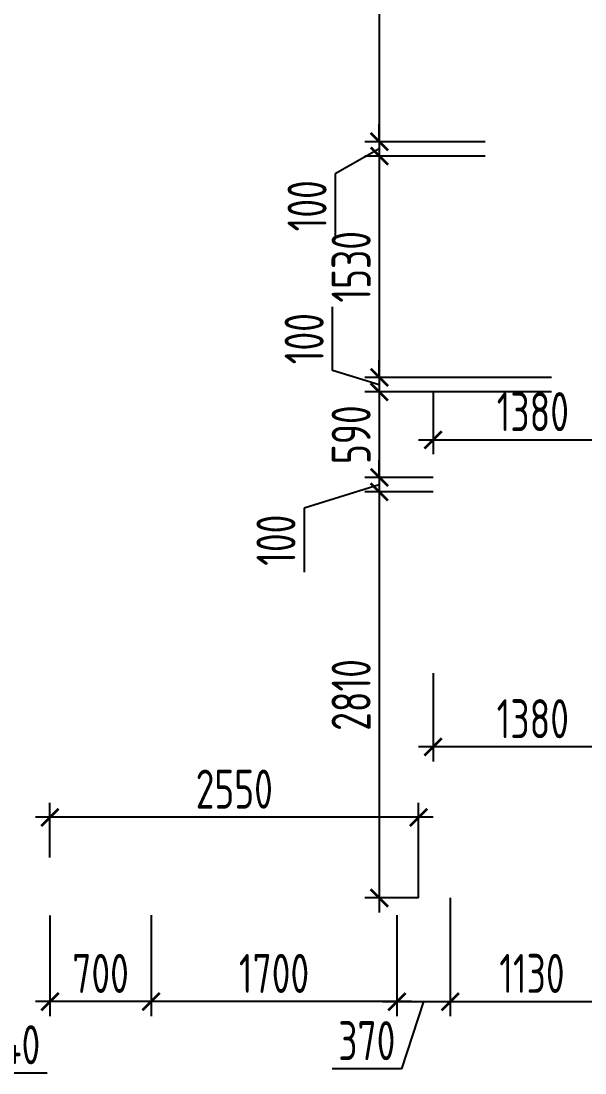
# Model space of a CAD drawing. Header units: millimetres. Extents: x -350007 to 536090, y -888 to 198380.
# Drawn here: x -200234 to -196333, y 117311 to 124585 of the extents above; entities that cross this region are included whole.
import ezdxf

# ---------------------------------------------------------------- set-up
doc = ezdxf.new("R2010")
doc.units = ezdxf.units.MM
doc.layers.add('АР_Размеры нов.', color=15, linetype='Continuous', lineweight=0)
doc.styles.add('ISOCPEUR', font='isocpeur.ttf', dxfattribs={"width": 0.7})
doc.dimstyles.new('R_100', dxfattribs={"dimtxt": 270, "dimasz": 120, "dimexe": 100, "dimexo": 0, "dimgap": 60, "dimtad": 1, "dimdec": 0, "dimrnd": 5, "dimzin": 0, "dimdsep": 46, "dimtxsty": 'ISOCPEUR', "dimblk": 'ARCHTICK', "dimcen": 0, "dimdle": 100, "dimclrd": 256, "dimclre": 256, "dimclrt": 256, "dimadec": 0, "dimazin": 0, "dimtfac": 2, "dimtdec": 0, "dimtofl": 0, "dimtmove": 1, "dimatfit": 3, "dimfxl": 1, "dimtvp": 3, "dimtolj": 1, "dimtzin": 0, "dimarcsym": 0})

# ---------------------------------------------------------------- blocks, each defined once
blk = doc.blocks.new('_ArchTick')
at = {"color": 0, "linetype": 'ByBlock', "const_width": 0.15}
blk.add_lwpolyline([(-0.5, -0.5), (0.5, 0.5)], dxfattribs=at)
blk = doc.blocks.new('*D2743')
at = {"layer": 'Defpoints', "color": 0, "ltscale": 100, "transparency": 16777216}
for p in [(-197265, 118400.7), (-196135, 118400.6), (-196135, 117804)]:
    blk.add_point(p, dxfattribs=at)
at = {"layer": 'АР_Размеры нов.', "lineweight": -2, "ltscale": 100, "transparency": 16777216}
for p, q in [((-197265, 118400.7), (-197265, 117704)), ((-196135, 118400.6), (-196135, 117704)), ((-197365, 117804), (-196035, 117804))]:
    blk.add_line(p, q, dxfattribs=at)
at = {"layer": 'АР_Размеры нов.', "lineweight": -2, "ltscale": 100, "transparency": 16777216, "xscale": 120, "yscale": 120, "zscale": 120, "rotation": 180}
blk.add_blockref('_ArchTick', (-197265, 117804), dxfattribs=at)
at = {"layer": 'АР_Размеры нов.', "lineweight": -2, "ltscale": 100, "transparency": 16777216, "xscale": 120, "yscale": 120, "zscale": 120}
blk.add_blockref('_ArchTick', (-196135, 117804), dxfattribs=at)
at = {"layer": 'АР_Размеры нов.', "ltscale": 100, "transparency": 16777216, "insert": (-196700, 117999), "char_height": 270, "attachment_point": 5, "style": 'ISOCPEUR'}
blk.add_mtext('\\A1;1130', dxfattribs=at)
blk = doc.blocks.new('*D2759')
at = {"layer": 'Defpoints', "color": 0, "ltscale": 100, "transparency": 16777216}
for p in [(-199333.9, 118400.8), (-197633.9, 118400.8), (-199333.9, 117804)]:
    blk.add_point(p, dxfattribs=at)
at = {"layer": 'АР_Размеры нов.', "lineweight": -2, "ltscale": 100, "transparency": 16777216}
for p, q in [((-199333.9, 118400.8), (-199333.9, 117704)), ((-197633.9, 118400.8), (-197633.9, 117704)), ((-197533.9, 117804), (-199433.9, 117804))]:
    blk.add_line(p, q, dxfattribs=at)
at = {"layer": 'АР_Размеры нов.', "lineweight": -2, "ltscale": 100, "transparency": 16777216, "xscale": 120, "yscale": 120, "zscale": 120, "rotation": 180}
blk.add_blockref('_ArchTick', (-199333.9, 117804), dxfattribs=at)
at = {"layer": 'АР_Размеры нов.', "lineweight": -2, "ltscale": 100, "transparency": 16777216, "xscale": 120, "yscale": 120, "zscale": 120}
blk.add_blockref('_ArchTick', (-197633.9, 117804), dxfattribs=at)
at = {"layer": 'АР_Размеры нов.', "ltscale": 100, "transparency": 16777216, "insert": (-198483.9, 117999), "char_height": 270, "attachment_point": 5, "style": 'ISOCPEUR'}
blk.add_mtext('\\A1;1700', dxfattribs=at)
blk = doc.blocks.new('*D2682')
at = {"layer": 'Defpoints', "color": 0, "ltscale": 100, "transparency": 16777216}
for p in [(-197265, 118520.7), (-197633.9, 118400.8), (-197265, 117804)]:
    blk.add_point(p, dxfattribs=at)
at = {"layer": 'АР_Размеры нов.', "lineweight": -2, "ltscale": 100, "transparency": 16777216}
for p, q in [((-197265, 118520.7), (-197265, 117704)), ((-197633.9, 118400.8), (-197633.9, 117704)), ((-197733.9, 117804), (-197165, 117804)), ((-197449.4, 117804), (-197602.4, 117339)), ((-197602.4, 117339), (-198081.5, 117339))]:
    blk.add_line(p, q, dxfattribs=at)
at = {"layer": 'АР_Размеры нов.', "lineweight": -2, "ltscale": 100, "transparency": 16777216, "xscale": 120, "yscale": 120, "zscale": 120, "rotation": 180}
blk.add_blockref('_ArchTick', (-197633.9, 117804), dxfattribs=at)
at = {"layer": 'АР_Размеры нов.', "lineweight": -2, "ltscale": 100, "transparency": 16777216, "xscale": 120, "yscale": 120, "zscale": 120}
blk.add_blockref('_ArchTick', (-197265, 117804), dxfattribs=at)
at = {"layer": 'АР_Размеры нов.', "ltscale": 100, "transparency": 16777216, "insert": (-197841.9, 117534), "char_height": 270, "attachment_point": 5, "style": 'ISOCPEUR'}
blk.add_mtext('\\A1;370', dxfattribs=at)
blk = doc.blocks.new('*D2866')
at = {"layer": 'Defpoints', "color": 0, "ltscale": 500, "transparency": 16777216}
for p in [(-197383.9, 120076.2), (-196003.9, 120076.2), (-197383.9, 119565.1)]:
    blk.add_point(p, dxfattribs=at)
at = {"layer": 'АР_Размеры нов.', "lineweight": -2, "ltscale": 500, "transparency": 16777216}
for p, q in [((-197383.9, 120076.2), (-197383.9, 119465.1)), ((-196003.9, 120076.2), (-196003.9, 119465.1)), ((-195903.9, 119565.1), (-197483.9, 119565.1))]:
    blk.add_line(p, q, dxfattribs=at)
at = {"layer": 'АР_Размеры нов.', "lineweight": -2, "ltscale": 500, "transparency": 16777216, "xscale": 120, "yscale": 120, "zscale": 120, "rotation": 180}
blk.add_blockref('_ArchTick', (-197383.9, 119565.1), dxfattribs=at)
at = {"layer": 'АР_Размеры нов.', "lineweight": -2, "ltscale": 500, "transparency": 16777216, "xscale": 120, "yscale": 120, "zscale": 120}
blk.add_blockref('_ArchTick', (-196003.9, 119565.1), dxfattribs=at)
at = {"layer": 'АР_Размеры нов.', "lineweight": 13, "ltscale": 500, "transparency": 16777216, "insert": (-196693.9, 119760.1), "char_height": 270, "attachment_point": 5, "style": 'ISOCPEUR'}
blk.add_mtext('\\A1;1380', dxfattribs=at)
blk = doc.blocks.new('*D2976')
at = {"layer": 'Defpoints', "color": 0, "ltscale": 500, "transparency": 16777216}
for p in [(-200033.9, 118400.7), (-199333.9, 118400.7), (-200033.9, 117804)]:
    blk.add_point(p, dxfattribs=at)
at = {"layer": 'АР_Размеры нов.', "lineweight": -2, "ltscale": 500, "transparency": 16777216}
for p, q in [((-200033.9, 118400.7), (-200033.9, 117704)), ((-199333.9, 118400.7), (-199333.9, 117704)), ((-199233.9, 117804), (-200133.9, 117804))]:
    blk.add_line(p, q, dxfattribs=at)
at = {"layer": 'АР_Размеры нов.', "lineweight": -2, "ltscale": 500, "transparency": 16777216, "xscale": 120, "yscale": 120, "zscale": 120, "rotation": 180}
blk.add_blockref('_ArchTick', (-200033.9, 117804), dxfattribs=at)
at = {"layer": 'АР_Размеры нов.', "lineweight": -2, "ltscale": 500, "transparency": 16777216, "xscale": 120, "yscale": 120, "zscale": 120}
blk.add_blockref('_ArchTick', (-199333.9, 117804), dxfattribs=at)
at = {"layer": 'АР_Размеры нов.', "lineweight": 13, "ltscale": 500, "transparency": 16777216, "insert": (-199683.9, 117999), "char_height": 270, "attachment_point": 5, "style": 'ISOCPEUR'}
blk.add_mtext('\\A1;700', dxfattribs=at)
blk = doc.blocks.new('*D2977')
at = {"layer": 'Defpoints', "color": 0, "ltscale": 500, "transparency": 16777216}
for p in [(-201173.6, 118400.7), (-200433.9, 118400.7), (-201173.6, 117804)]:
    blk.add_point(p, dxfattribs=at)
at = {"layer": 'АР_Размеры нов.', "lineweight": -2, "ltscale": 500, "transparency": 16777216}
for p, q in [((-201173.6, 118400.7), (-201173.6, 117704)), ((-200433.9, 118400.7), (-200433.9, 117704)), ((-200333.9, 117804), (-201273.6, 117804)), ((-200803.8, 117804), (-200551.9, 117310.7)), ((-200551.9, 117310.7), (-200053.9, 117310.7))]:
    blk.add_line(p, q, dxfattribs=at)
at = {"layer": 'АР_Размеры нов.', "lineweight": -2, "ltscale": 500, "transparency": 16777216, "xscale": 120, "yscale": 120, "zscale": 120, "rotation": 180}
blk.add_blockref('_ArchTick', (-201173.6, 117804), dxfattribs=at)
at = {"layer": 'АР_Размеры нов.', "lineweight": -2, "ltscale": 500, "transparency": 16777216, "xscale": 120, "yscale": 120, "zscale": 120}
blk.add_blockref('_ArchTick', (-200433.9, 117804), dxfattribs=at)
at = {"layer": 'АР_Размеры нов.', "lineweight": 13, "ltscale": 500, "transparency": 16777216, "insert": (-200302.9, 117505.7), "char_height": 270, "attachment_point": 5, "style": 'ISOCPEUR'}
blk.add_mtext('\\A1;740', dxfattribs=at)
blk = doc.blocks.new('*D1660')
at = {"layer": 'Defpoints', "color": 0, "ltscale": 500, "transparency": 16777216}
for p in [(-200033.9, 119078.5), (-200033.9, 118800.7), (-197483.9, 118520.7)]:
    blk.add_point(p, dxfattribs=at)
at = {"layer": 'АР_Размеры нов.', "lineweight": -2, "ltscale": 500, "transparency": 16777216}
for p, q in [((-200033.9, 118800.7), (-200033.9, 119178.5)), ((-197483.9, 118520.7), (-197483.9, 119178.5)), ((-197383.9, 119078.5), (-200133.9, 119078.5))]:
    blk.add_line(p, q, dxfattribs=at)
at = {"layer": 'АР_Размеры нов.', "lineweight": -2, "ltscale": 500, "transparency": 16777216, "xscale": 120, "yscale": 120, "zscale": 120, "rotation": 180}
blk.add_blockref('_ArchTick', (-200033.9, 119078.5), dxfattribs=at)
at = {"layer": 'АР_Размеры нов.', "lineweight": -2, "ltscale": 500, "transparency": 16777216, "xscale": 120, "yscale": 120, "zscale": 120}
blk.add_blockref('_ArchTick', (-197483.9, 119078.5), dxfattribs=at)
at = {"layer": 'АР_Размеры нов.', "lineweight": 13, "ltscale": 500, "transparency": 16777216, "insert": (-198758.9, 119273.5), "char_height": 270, "attachment_point": 5, "style": 'ISOCPEUR'}
blk.add_mtext('\\A1;2550', dxfattribs=at)
blk = doc.blocks.new('*D2409')
at = {"layer": 'Defpoints', "color": 0, "ltscale": 500, "transparency": 16777216}
for p in [(-197483.9, 127350.7), (-197755.6, 123750.7), (-197383.9, 123750.7)]:
    blk.add_point(p, dxfattribs=at)
at = {"layer": 'АР_Размеры нов.', "lineweight": -2, "ltscale": 500, "transparency": 16777216}
for p, q in [((-197755.6, 127450.7), (-197755.6, 123650.7)), ((-197483.9, 127350.7), (-197855.6, 127350.7)), ((-197383.9, 123750.7), (-197855.6, 123750.7))]:
    blk.add_line(p, q, dxfattribs=at)
at = {"layer": 'АР_Размеры нов.', "lineweight": -2, "ltscale": 500, "transparency": 16777216, "xscale": 120, "yscale": 120, "zscale": 120}
for p, rotation in [((-197755.6, 127350.7), 90), ((-197755.6, 123750.7), 270)]:
    blk.add_blockref('_ArchTick', p, dxfattribs=dict(at, rotation=rotation))
at = {"layer": 'АР_Размеры нов.', "lineweight": 13, "ltscale": 500, "transparency": 16777216, "insert": (-197950.6, 125952.5), "char_height": 270, "attachment_point": 5, "rotation": 90, "style": 'ISOCPEUR'}
blk.add_mtext('\\A1;3600', dxfattribs=at)
blk = doc.blocks.new('*D2410')
at = {"layer": 'Defpoints', "color": 0, "ltscale": 500, "transparency": 16777216}
for p in [(-197023.9, 123750.7), (-197755.6, 123650.7), (-197023.9, 123650.7)]:
    blk.add_point(p, dxfattribs=at)
at = {"layer": 'АР_Размеры нов.', "lineweight": -2, "ltscale": 500, "transparency": 16777216}
for p, q in [((-197755.6, 123750.7), (-197755.6, 123870.7)), ((-197023.9, 123750.7), (-197855.6, 123750.7)), ((-197755.6, 123750.7), (-197755.6, 123650.7)), ((-197755.6, 123700.7), (-198060.4, 123528)), ((-197023.9, 123650.7), (-197855.6, 123650.7)), ((-197755.6, 123650.7), (-197755.6, 123530.7)), ((-198060.4, 123528), (-198060.4, 123086.7))]:
    blk.add_line(p, q, dxfattribs=at)
at = {"layer": 'АР_Размеры нов.', "lineweight": -2, "ltscale": 500, "transparency": 16777216, "xscale": 120, "yscale": 120, "zscale": 120}
for p, rotation in [((-197755.6, 123750.7), 270), ((-197755.6, 123650.7), 90)]:
    blk.add_blockref('_ArchTick', p, dxfattribs=dict(at, rotation=rotation))
at = {"layer": 'АР_Размеры нов.', "lineweight": 13, "ltscale": 500, "transparency": 16777216, "insert": (-198255.4, 123307.3), "char_height": 270, "attachment_point": 5, "rotation": 90, "style": 'ISOCPEUR'}
blk.add_mtext('\\A1;100', dxfattribs=at)
blk = doc.blocks.new('*D2411')
at = {"layer": 'Defpoints', "color": 0, "ltscale": 500, "transparency": 16777216}
for p in [(-197383.9, 123650.7), (-197755.6, 122120.3), (-197383.9, 122120.3)]:
    blk.add_point(p, dxfattribs=at)
at = {"layer": 'АР_Размеры нов.', "lineweight": -2, "ltscale": 500, "transparency": 16777216}
for p, q in [((-197755.6, 123750.7), (-197755.6, 122020.3)), ((-197383.9, 123650.7), (-197855.6, 123650.7)), ((-197383.9, 122120.3), (-197855.6, 122120.3))]:
    blk.add_line(p, q, dxfattribs=at)
at = {"layer": 'АР_Размеры нов.', "lineweight": -2, "ltscale": 500, "transparency": 16777216, "xscale": 120, "yscale": 120, "zscale": 120}
for p, rotation in [((-197755.6, 123650.7), 90), ((-197755.6, 122120.3), 270)]:
    blk.add_blockref('_ArchTick', p, dxfattribs=dict(at, rotation=rotation))
at = {"layer": 'АР_Размеры нов.', "lineweight": 13, "ltscale": 500, "transparency": 16777216, "insert": (-197950.6, 122885.5), "char_height": 270, "attachment_point": 5, "rotation": 90, "style": 'ISOCPEUR'}
blk.add_mtext('\\A1;1530', dxfattribs=at)
blk = doc.blocks.new('*D2412')
at = {"layer": 'Defpoints', "color": 0, "ltscale": 500, "transparency": 16777216}
for p in [(-196563.9, 122120.3), (-197755.6, 122020.3), (-196563.9, 122020.3)]:
    blk.add_point(p, dxfattribs=at)
at = {"layer": 'АР_Размеры нов.', "lineweight": -2, "ltscale": 500, "transparency": 16777216}
for p, q in [((-198080.6, 122167.8), (-198080.6, 122609.1)), ((-197755.6, 122120.3), (-197755.6, 122240.3)), ((-197755.6, 122070.3), (-198080.6, 122167.8)), ((-196563.9, 122120.3), (-197855.6, 122120.3)), ((-197755.6, 122120.3), (-197755.6, 122020.3)), ((-196563.9, 122020.3), (-197855.6, 122020.3)), ((-197755.6, 122020.3), (-197755.6, 121900.3))]:
    blk.add_line(p, q, dxfattribs=at)
at = {"layer": 'АР_Размеры нов.', "lineweight": -2, "ltscale": 500, "transparency": 16777216, "xscale": 120, "yscale": 120, "zscale": 120}
for p, rotation in [((-197755.6, 122120.3), 270), ((-197755.6, 122020.3), 90)]:
    blk.add_blockref('_ArchTick', p, dxfattribs=dict(at, rotation=rotation))
at = {"layer": 'АР_Размеры нов.', "lineweight": 13, "ltscale": 500, "transparency": 16777216, "insert": (-198275.6, 122388.5), "char_height": 270, "attachment_point": 5, "rotation": 90, "style": 'ISOCPEUR'}
blk.add_mtext('\\A1;100', dxfattribs=at)
blk = doc.blocks.new('*D2413')
at = {"layer": 'Defpoints', "color": 0, "ltscale": 500, "transparency": 16777216}
for p in [(-196563.9, 122020.3), (-197755.6, 121428.5), (-197383.9, 121428.5)]:
    blk.add_point(p, dxfattribs=at)
at = {"layer": 'АР_Размеры нов.', "lineweight": -2, "ltscale": 500, "transparency": 16777216}
for p, q in [((-197755.6, 122120.3), (-197755.6, 121328.5)), ((-196563.9, 122020.3), (-197855.6, 122020.3)), ((-197383.9, 121428.5), (-197855.6, 121428.5))]:
    blk.add_line(p, q, dxfattribs=at)
at = {"layer": 'АР_Размеры нов.', "lineweight": -2, "ltscale": 500, "transparency": 16777216, "xscale": 120, "yscale": 120, "zscale": 120}
for p, rotation in [((-197755.6, 122020.3), 90), ((-197755.6, 121428.5), 270)]:
    blk.add_blockref('_ArchTick', p, dxfattribs=dict(at, rotation=rotation))
at = {"layer": 'АР_Размеры нов.', "lineweight": 13, "ltscale": 500, "transparency": 16777216, "insert": (-197950.6, 121724.4), "char_height": 270, "attachment_point": 5, "rotation": 90, "style": 'ISOCPEUR'}
blk.add_mtext('\\A1;590', dxfattribs=at)
blk = doc.blocks.new('*D2414')
at = {"layer": 'Defpoints', "color": 0, "ltscale": 500, "transparency": 16777216}
for p in [(-197383.9, 121428.5), (-197755.6, 121328.5), (-197383.9, 121328.5)]:
    blk.add_point(p, dxfattribs=at)
at = {"layer": 'АР_Размеры нов.', "lineweight": -2, "ltscale": 500, "transparency": 16777216}
for p, q in [((-197755.6, 121428.5), (-197755.6, 121548.5)), ((-197383.9, 121428.5), (-197855.6, 121428.5)), ((-197755.6, 121428.5), (-197755.6, 121328.5)), ((-197755.6, 121378.5), (-198275.6, 121215.4)), ((-197383.9, 121328.5), (-197855.6, 121328.5)), ((-197755.6, 121328.5), (-197755.6, 121208.5)), ((-198275.6, 121215.4), (-198275.6, 120774.1))]:
    blk.add_line(p, q, dxfattribs=at)
at = {"layer": 'АР_Размеры нов.', "lineweight": -2, "ltscale": 500, "transparency": 16777216, "xscale": 120, "yscale": 120, "zscale": 120}
for p, rotation in [((-197755.6, 121428.5), 270), ((-197755.6, 121328.5), 90)]:
    blk.add_blockref('_ArchTick', p, dxfattribs=dict(at, rotation=rotation))
at = {"layer": 'АР_Размеры нов.', "lineweight": 13, "ltscale": 500, "transparency": 16777216, "insert": (-198470.6, 120994.8), "char_height": 270, "attachment_point": 5, "rotation": 90, "style": 'ISOCPEUR'}
blk.add_mtext('\\A1;100', dxfattribs=at)
blk = doc.blocks.new('*D2415')
at = {"layer": 'Defpoints', "color": 0, "ltscale": 500, "transparency": 16777216}
for p in [(-197383.9, 121328.5), (-197755.6, 118520.7), (-197483.9, 118520.7)]:
    blk.add_point(p, dxfattribs=at)
at = {"layer": 'АР_Размеры нов.', "lineweight": -2, "ltscale": 500, "transparency": 16777216}
for p, q in [((-197755.6, 121428.5), (-197755.6, 118420.7)), ((-197383.9, 121328.5), (-197855.6, 121328.5)), ((-197483.9, 118520.7), (-197855.6, 118520.7))]:
    blk.add_line(p, q, dxfattribs=at)
at = {"layer": 'АР_Размеры нов.', "lineweight": -2, "ltscale": 500, "transparency": 16777216, "xscale": 120, "yscale": 120, "zscale": 120}
for p, rotation in [((-197755.6, 121328.5), 90), ((-197755.6, 118520.7), 270)]:
    blk.add_blockref('_ArchTick', p, dxfattribs=dict(at, rotation=rotation))
at = {"layer": 'АР_Размеры нов.', "lineweight": 13, "ltscale": 500, "transparency": 16777216, "insert": (-197950.6, 119924.6), "char_height": 270, "attachment_point": 5, "rotation": 90, "style": 'ISOCPEUR'}
blk.add_mtext('\\A1;2810', dxfattribs=at)
blk = doc.blocks.new('*D4060')
at = {"layer": 'Defpoints', "color": 0, "transparency": 16777216}
for p in [(-197383.9, 122020.3), (-196003.9, 122020.3), (-196003.9, 121688.8)]:
    blk.add_point(p, dxfattribs=at)
at = {"layer": 'АР_Размеры нов.', "lineweight": -2, "transparency": 16777216}
for p, q in [((-197383.9, 122020.3), (-197383.9, 121588.8)), ((-196003.9, 122020.3), (-196003.9, 121588.8)), ((-197483.9, 121688.8), (-195903.9, 121688.8))]:
    blk.add_line(p, q, dxfattribs=at)
at = {"layer": 'АР_Размеры нов.', "lineweight": -2, "transparency": 16777216, "xscale": 120, "yscale": 120, "zscale": 120, "rotation": 180}
blk.add_blockref('_ArchTick', (-197383.9, 121688.8), dxfattribs=at)
at = {"layer": 'АР_Размеры нов.', "lineweight": -2, "transparency": 16777216, "xscale": 120, "yscale": 120, "zscale": 120}
blk.add_blockref('_ArchTick', (-196003.9, 121688.8), dxfattribs=at)
at = {"layer": 'АР_Размеры нов.', "transparency": 16777216, "insert": (-196693.9, 121883.8), "char_height": 270, "attachment_point": 5, "style": 'ISOCPEUR'}
blk.add_mtext('\\A1;1380', dxfattribs=at)

msp = doc.modelspace()

# ---------------------------------------------------------------- dimensions: what is measured, and where the dimension line sits
at = {"layer": 'АР_Размеры нов.', "lineweight": 13, "ltscale": 500}
for base, p1, p2, picture, middle in [((-197755.6, 123750.7), (-197483.9, 127350.7), (-197383.9, 123750.7), '*D2409', (-197755.6, 125952.5)), ((-197755.6, 123650.7), (-197023.9, 123750.7), (-197023.9, 123650.7), '*D2410', (-198060.4, 123468)), ((-197755.6, 121328.5), (-197383.9, 121428.5), (-197383.9, 121328.5), '*D2414', (-198275.6, 121155.4))]:
    dim = msp.add_linear_dim(base=base, p1=p1, p2=p2, angle=90, dimstyle='R_100', override={"dimpost": '\\X'}, dxfattribs=at)
    dim.commit()
    dim.dimension.update_dxf_attribs({"geometry": picture, "text_midpoint": middle, "dimtype": 160})
for base, p1, p2, picture, middle in [((-197755.6, 122120.3), (-197383.9, 123650.7), (-197383.9, 122120.3), '*D2411', (-197950.6, 122885.5)), ((-197755.6, 122020.3), (-196563.9, 122120.3), (-196563.9, 122020.3), '*D2412', (-198275.6, 122227.8)), ((-197755.6, 121428.5), (-196563.9, 122020.3), (-197383.9, 121428.5), '*D2413', (-197950.6, 121724.4)), ((-197755.6, 118520.7), (-197383.9, 121328.5), (-197483.9, 118520.7), '*D2415', (-197950.6, 119924.6))]:
    dim = msp.add_linear_dim(base=base, p1=p1, p2=p2, angle=90, dimstyle='R_100', override={"dimpost": '\\X'}, dxfattribs=at)
    dim.commit()
    dim.dimension.update_dxf_attribs({"geometry": picture, "text_midpoint": middle})
at = {"layer": 'АР_Размеры нов.'}
dim = msp.add_linear_dim(base=(-196003.9, 121688.8), p1=(-197383.9, 122020.3), p2=(-196003.9, 122020.3), dimstyle='R_100', override={"dimpost": '\\X'}, dxfattribs=at)
dim.commit()
dim.dimension.update_dxf_attribs({"geometry": '*D4060', "text_midpoint": (-196693.9, 121883.8)})
at = {"layer": 'АР_Размеры нов.', "lineweight": 13, "ltscale": 500}
for base, p1, p2, picture, middle in [((-197383.9, 119565.1), (-196003.9, 120076.2), (-197383.9, 120076.2), '*D2866', (-196693.9, 119760.1)), ((-200033.9, 119078.5), (-197483.9, 118520.7), (-200033.9, 118800.7), '*D1660', (-198758.9, 119273.5)), ((-200033.9, 117804), (-199333.9, 118400.7), (-200033.9, 118400.7), '*D2976', (-199683.9, 117999))]:
    dim = msp.add_linear_dim(base=base, p1=p1, p2=p2, dimstyle='R_100', override={"dimpost": '\\X'}, dxfattribs=at)
    dim.commit()
    dim.dimension.update_dxf_attribs({"geometry": picture, "text_midpoint": middle})
at = {"layer": 'АР_Размеры нов.', "ltscale": 100}
dim = msp.add_linear_dim(base=(-197265, 117804), p1=(-197633.9, 118400.8), p2=(-197265, 118520.7), dimstyle='R_100', override={"dimpost": '\\X', "dimfxl": 300, "dimarcsym": 1}, dxfattribs=at)
dim.commit()
dim.dimension.update_dxf_attribs({"geometry": '*D2682', "text_midpoint": (-197662.4, 117339), "dimtype": 160})
at = {"layer": 'АР_Размеры нов.', "lineweight": 13, "ltscale": 500}
dim = msp.add_linear_dim(base=(-201173.6, 117804), p1=(-200433.9, 118400.7), p2=(-201173.6, 118400.7), dimstyle='R_100', override={"dimpost": '\\X'}, dxfattribs=at)
dim.commit()
dim.dimension.update_dxf_attribs({"geometry": '*D2977', "text_midpoint": (-200491.9, 117310.7), "dimtype": 160})
at = {"layer": 'АР_Размеры нов.', "ltscale": 100}
for base, p1, p2, picture, middle in [((-199333.9, 117804), (-197633.9, 118400.8), (-199333.9, 118400.8), '*D2759', (-198483.9, 117999)), ((-196135, 117804), (-197265, 118400.7), (-196135, 118400.6), '*D2743', (-196700, 117999))]:
    dim = msp.add_linear_dim(base=base, p1=p1, p2=p2, dimstyle='R_100', override={"dimpost": '\\X', "dimfxl": 300, "dimarcsym": 1}, dxfattribs=at)
    dim.commit()
    dim.dimension.update_dxf_attribs({"geometry": picture, "text_midpoint": middle})

doc.saveas('drawing.dxf')
